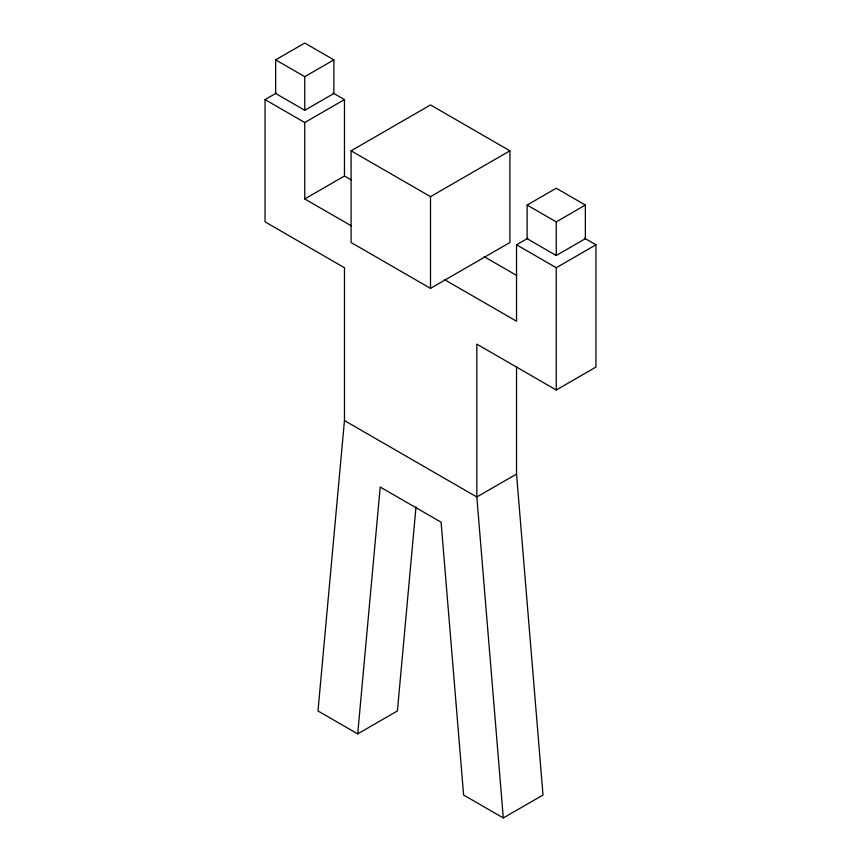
<?xml version="1.0" encoding="UTF-8"?>
<svg xmlns="http://www.w3.org/2000/svg" width="861" height="861" viewBox="0 0 861 861"><rect width="100%" height="100%" fill="white"/><g stroke="black" fill="none" stroke-linecap="round" stroke-linejoin="round"><path stroke-width="1.29" d="M276.392 93.053L265.048 99.596L265.048 221.869L344.465 267.728L344.465 420.566L317.989 710.96L357.702 733.884L397.405 710.96L416.014 506.817M357.702 733.884L380.207 487.046L441.09 522.207L463.595 795.026L503.298 817.95L543.011 795.026L516.535 474.056L516.535 366.808M275.638 59.861L304.751 43.05L333.874 59.861L333.874 93.483L304.751 110.294L275.638 93.483L275.638 59.861L304.751 76.672L333.874 59.861M304.751 122.531L344.465 99.596L344.465 176.021L304.751 198.945L304.751 122.531L265.048 99.596M351.084 150.804L430.5 104.945L509.916 150.804L509.916 242.501L430.5 288.36L351.084 242.501L351.084 150.804L430.5 196.652L509.916 150.804M527.126 205.058L556.249 188.247L585.362 205.058L585.362 238.68L556.249 255.491L527.126 238.68L527.126 205.058L556.249 221.869L585.362 205.058M444.394 279.567L516.535 321.218L516.535 244.793L527.879 238.249M516.535 244.793L556.249 267.728L595.952 244.793L595.952 367.066L556.249 390.001L476.822 344.142L476.822 496.98L503.298 817.95M516.535 474.056L476.822 496.98L344.465 420.566M333.121 93.053L344.465 99.596M584.608 238.249L595.952 244.793M344.465 176.021L351.449 180.057M484.097 256.643L516.686 275.455M304.751 198.945L351.299 225.819M556.249 221.869L556.249 255.491M556.249 267.728L556.249 390.001M430.5 196.652L430.5 288.36M304.751 76.672L304.751 110.294"/></g></svg>
